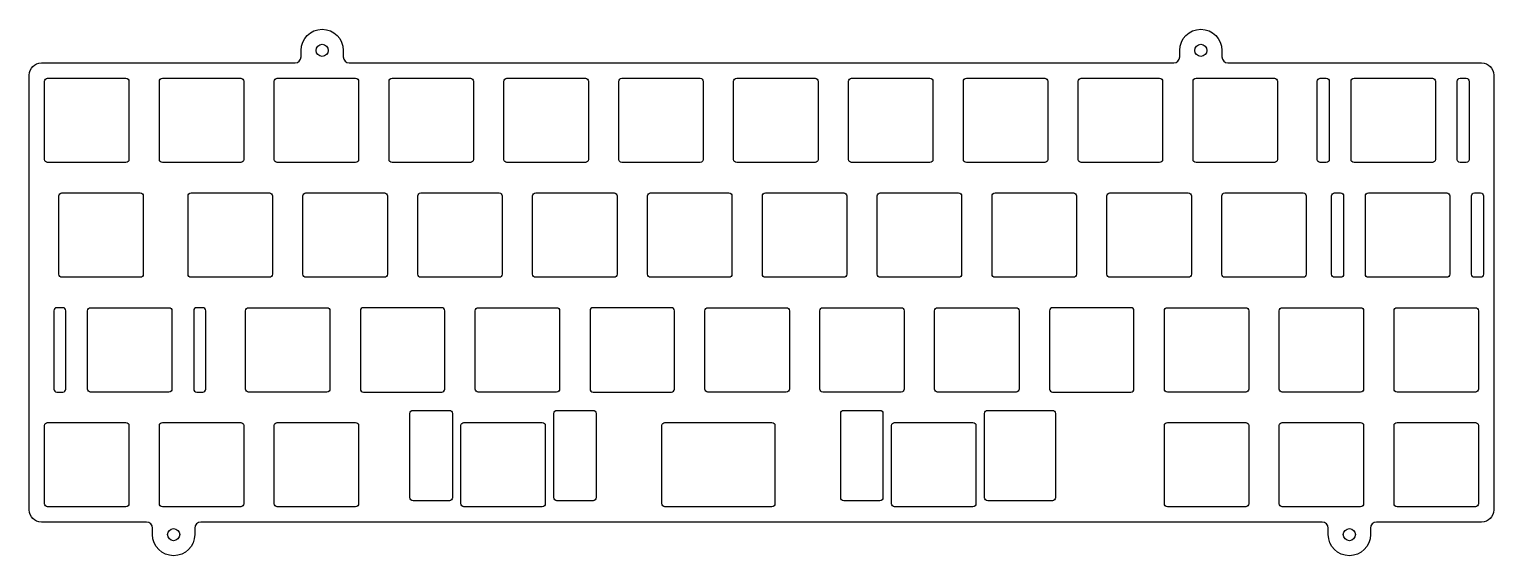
# Model space of a CAD drawing. Header units: millimetres. Extents: x 0 to 243, y -82 to 6.
import ezdxf

# ---------------------------------------------------------------- set-up
doc = ezdxf.new("R2010")
doc.units = ezdxf.units.MM
doc.layers.get('0').update_dxf_attribs({"linetype": 'CONTINUOUS'})

msp = doc.modelspace()

# ---------------------------------------------------------------- linework, layer by layer
for points in [[(240.8875, 0, -0.414213562), (242.8875, -2), (242.8875, -74.2, -0.414213562), (240.8875, -76.2), (223.44375, -76.2, 0.414213562), (222.44375, -77.2), (222.44375, -78.3, -1), (215.44375, -78.3), (215.44375, -77.2, 0.414213562), (214.44375, -76.2), (28.44375, -76.2, 0.414213562), (27.44375, -77.2), (27.44375, -78.3, -1), (20.44375, -78.3), (20.44375, -77.2, 0.414213562), (19.44375, -76.2), (2, -76.2, -0.414213562), (0, -74.2), (0, -2, -0.414213562), (2, 0), (44.0776, 0, 0.414213562), (45.0776, 1), (45.0776, 2.1, -1), (52.0776, 2.1), (52.0776, 1, 0.414213562), (53.0776, 0), (189.8099, 0, 0.414213562), (190.8099, 1), (190.8099, 2.1, -1), (197.8099, 2.1), (197.8099, 1, 0.414213562), (198.8099, 0)], [(2.525, -3.025, -0.414213562), (3.025, -2.525), (16.025, -2.525, -0.414213562), (16.525, -3.025), (16.525, -16.025, -0.414213562), (16.025, -16.525), (3.025, -16.525, -0.414213562), (2.525, -16.025)], [(21.575, -3.025, -0.414213562), (22.075, -2.525), (35.075, -2.525, -0.414213562), (35.575, -3.025), (35.575, -16.025, -0.414213562), (35.075, -16.525), (22.075, -16.525, -0.414213562), (21.575, -16.025)], [(40.625, -3.025, -0.414213562), (41.125, -2.525), (54.125, -2.525, -0.414213562), (54.625, -3.025), (54.625, -16.025, -0.414213562), (54.125, -16.525), (41.125, -16.525, -0.414213562), (40.625, -16.025)], [(59.675, -3.025, -0.414213562), (60.175, -2.525), (73.175, -2.525, -0.414213562), (73.675, -3.025), (73.675, -16.025, -0.414213562), (73.175, -16.525), (60.175, -16.525, -0.414213562), (59.675, -16.025)], [(78.725, -3.025, -0.414213562), (79.225, -2.525), (92.225, -2.525, -0.414213562), (92.725, -3.025), (92.725, -16.025, -0.414213562), (92.225, -16.525), (79.225, -16.525, -0.414213562), (78.725, -16.025)], [(97.775, -3.025, -0.414213562), (98.275, -2.525), (111.275, -2.525, -0.414213562), (111.775, -3.025), (111.775, -16.025, -0.414213562), (111.275, -16.525), (98.275, -16.525, -0.414213562), (97.775, -16.025)], [(116.825, -3.025, -0.414213562), (117.325, -2.525), (130.325, -2.525, -0.414213562), (130.825, -3.025), (130.825, -16.025, -0.414213562), (130.325, -16.525), (117.325, -16.525, -0.414213562), (116.825, -16.025)], [(135.875, -3.025, -0.414213562), (136.375, -2.525), (149.375, -2.525, -0.414213562), (149.875, -3.025), (149.875, -16.025, -0.414213562), (149.375, -16.525), (136.375, -16.525, -0.414213562), (135.875, -16.025)], [(154.925, -3.025, -0.414213562), (155.425, -2.525), (168.425, -2.525, -0.414213562), (168.925, -3.025), (168.925, -16.025, -0.414213562), (168.425, -16.525), (155.425, -16.525, -0.414213562), (154.925, -16.025)], [(173.975, -3.025, -0.414213562), (174.475, -2.525), (187.475, -2.525, -0.414213562), (187.975, -3.025), (187.975, -16.025, -0.414213562), (187.475, -16.525), (174.475, -16.525, -0.414213562), (173.975, -16.025)], [(193.025, -3.025, -0.414213562), (193.525, -2.525), (206.525, -2.525, -0.414213562), (207.025, -3.025), (207.025, -16.025, -0.414213562), (206.525, -16.525), (193.525, -16.525, -0.414213562), (193.025, -16.025)], [(213.61875, -3.025, -0.414213562), (214.11875, -2.525), (215.11875, -2.525, -0.414213562), (215.61875, -3.025), (215.61875, -16.025, -0.414213562), (215.11875, -16.525), (214.11875, -16.525, -0.414213562), (213.61875, -16.025)], [(219.21875, -3.025, -0.414213562), (219.71875, -2.525), (232.71875, -2.525, -0.414213562), (233.21875, -3.025), (233.21875, -16.025, -0.414213562), (232.71875, -16.525), (219.71875, -16.525, -0.414213562), (219.21875, -16.025)], [(236.81875, -3.025, -0.414213562), (237.31875, -2.525), (238.31875, -2.525, -0.414213562), (238.81875, -3.025), (238.81875, -16.025, -0.414213562), (238.31875, -16.525), (237.31875, -16.525, -0.414213562), (236.81875, -16.025)], [(4.90625, -22.075, -0.414213562), (5.40625, -21.575), (18.40625, -21.575, -0.414213562), (18.90625, -22.075), (18.90625, -35.075, -0.414213562), (18.40625, -35.575), (5.40625, -35.575, -0.414213562), (4.90625, -35.075)], [(26.3375, -22.075, -0.414213562), (26.8375, -21.575), (39.8375, -21.575, -0.414213562), (40.3375, -22.075), (40.3375, -35.075, -0.414213562), (39.8375, -35.575), (26.8375, -35.575, -0.414213562), (26.3375, -35.075)], [(45.3875, -22.075, -0.414213562), (45.8875, -21.575), (58.8875, -21.575, -0.414213562), (59.3875, -22.075), (59.3875, -35.075, -0.414213562), (58.8875, -35.575), (45.8875, -35.575, -0.414213562), (45.3875, -35.075)], [(64.4375, -22.075, -0.414213562), (64.9375, -21.575), (77.9375, -21.575, -0.414213562), (78.4375, -22.075), (78.4375, -35.075, -0.414213562), (77.9375, -35.575), (64.9375, -35.575, -0.414213562), (64.4375, -35.075)], [(83.4875, -22.075, -0.414213562), (83.9875, -21.575), (96.9875, -21.575, -0.414213562), (97.4875, -22.075), (97.4875, -35.075, -0.414213562), (96.9875, -35.575), (83.9875, -35.575, -0.414213562), (83.4875, -35.075)], [(102.5375, -22.075, -0.414213562), (103.0375, -21.575), (116.0375, -21.575, -0.414213562), (116.5375, -22.075), (116.5375, -35.075, -0.414213562), (116.0375, -35.575), (103.0375, -35.575, -0.414213562), (102.5375, -35.075)], [(135.0875, -21.575, -0.414213562), (135.5875, -22.075), (135.5875, -35.075, -0.414213562), (135.0875, -35.575), (122.0875, -35.575, -0.414213562), (121.5875, -35.075), (121.5875, -22.075, -0.414213562), (122.0875, -21.575)], [(140.6375, -22.075, -0.414213562), (141.1375, -21.575), (154.1375, -21.575, -0.414213562), (154.6375, -22.075), (154.6375, -35.075, -0.414213562), (154.1375, -35.575), (141.1375, -35.575, -0.414213562), (140.6375, -35.075)], [(159.6875, -22.075, -0.414213562), (160.1875, -21.575), (173.1875, -21.575, -0.414213562), (173.6875, -22.075), (173.6875, -35.075, -0.414213562), (173.1875, -35.575), (160.1875, -35.575, -0.414213562), (159.6875, -35.075)], [(178.7375, -22.075, -0.414213562), (179.2375, -21.575), (192.2375, -21.575, -0.414213562), (192.7375, -22.075), (192.7375, -35.075, -0.414213562), (192.2375, -35.575), (179.2375, -35.575, -0.414213562), (178.7375, -35.075)], [(197.7875, -22.075, -0.414213562), (198.2875, -21.575), (211.2875, -21.575, -0.414213562), (211.7875, -22.075), (211.7875, -35.075, -0.414213562), (211.2875, -35.575), (198.2875, -35.575, -0.414213562), (197.7875, -35.075)], [(216, -22.075, -0.414213562), (216.5, -21.575), (217.5, -21.575, -0.414213562), (218, -22.075), (218, -35.075, -0.414213562), (217.5, -35.575), (216.5, -35.575, -0.414213562), (216, -35.075)], [(221.6, -22.075, -0.414213562), (222.1, -21.575), (235.1, -21.575, -0.414213562), (235.6, -22.075), (235.6, -35.075, -0.414213562), (235.1, -35.575), (222.1, -35.575, -0.414213562), (221.6, -35.075)], [(239.2, -22.075, -0.414213562), (239.7, -21.575), (240.7, -21.575, -0.414213562), (241.2, -22.075), (241.2, -35.075, -0.414213562), (240.7, -35.575), (239.7, -35.575, -0.414213562), (239.2, -35.075)], [(4.06875, -41.125), (4.06875, -54.125, 0.414213562), (4.56875, -54.625), (5.56875, -54.625, 0.414213562), (6.06875, -54.125), (6.06875, -41.125, 0.414213562), (5.56875, -40.625), (4.56875, -40.625, 0.414213562)], [(9.66875, -41.125, -0.414213562), (10.16875, -40.625), (23.16875, -40.625, -0.414213562), (23.66875, -41.125), (23.66875, -54.125, -0.414213562), (23.16875, -54.625), (10.16875, -54.625, -0.414213562), (9.66875, -54.125)], [(27.26875, -41.125), (27.26875, -54.125, 0.414213562), (27.76875, -54.625), (28.76875, -54.625, 0.414213562), (29.26875, -54.125), (29.26875, -41.125, 0.414213562), (28.76875, -40.625), (27.76875, -40.625, 0.414213562)], [(49.3625, -40.625, -0.414213562), (49.8625, -41.125), (49.8625, -54.125, -0.414213562), (49.3625, -54.625), (36.3625, -54.625, -0.414213562), (35.8625, -54.125), (35.8625, -41.125, -0.414213562), (36.3625, -40.625)], [(54.9125, -41.125), (54.9125, -54.125, 0.414213562), (55.4125, -54.625), (68.4125, -54.625, 0.414213562), (68.9125, -54.125), (68.9125, -41.125, 0.414213562), (68.4125, -40.625), (55.4125, -40.625, 0.414213562)], [(73.9625, -41.125, -0.414213562), (74.4625, -40.625), (87.4625, -40.625, -0.414213562), (87.9625, -41.125), (87.9625, -54.125, -0.414213562), (87.4625, -54.625), (74.4625, -54.625, -0.414213562), (73.9625, -54.125)], [(93.0125, -41.125), (93.0125, -54.125, 0.414213562), (93.5125, -54.625), (106.5125, -54.625, 0.414213562), (107.0125, -54.125), (107.0125, -41.125, 0.414213562), (106.5125, -40.625), (93.5125, -40.625, 0.414213562)], [(125.5625, -40.625, -0.414213562), (126.0625, -41.125), (126.0625, -54.125, -0.414213562), (125.5625, -54.625), (112.5625, -54.625, -0.414213562), (112.0625, -54.125), (112.0625, -41.125, -0.414213562), (112.5625, -40.625)], [(144.6125, -40.625, -0.414213562), (145.1125, -41.125), (145.1125, -54.125, -0.414213562), (144.6125, -54.625), (131.6125, -54.625, -0.414213562), (131.1125, -54.125), (131.1125, -41.125, -0.414213562), (131.6125, -40.625)], [(150.1625, -41.125, -0.414213562), (150.6625, -40.625), (163.6625, -40.625, -0.414213562), (164.1625, -41.125), (164.1625, -54.125, -0.414213562), (163.6625, -54.625), (150.6625, -54.625, -0.414213562), (150.1625, -54.125)], [(169.2125, -41.125), (169.2125, -54.125, 0.414213562), (169.7125, -54.625), (182.7125, -54.625, 0.414213562), (183.2125, -54.125), (183.2125, -41.125, 0.414213562), (182.7125, -40.625), (169.7125, -40.625, 0.414213562)], [(188.2625, -41.125, -0.414213562), (188.7625, -40.625), (201.7625, -40.625, -0.414213562), (202.2625, -41.125), (202.2625, -54.125, -0.414213562), (201.7625, -54.625), (188.7625, -54.625, -0.414213562), (188.2625, -54.125)], [(207.3125, -41.125, -0.414213562), (207.8125, -40.625), (220.8125, -40.625, -0.414213562), (221.3125, -41.125), (221.3125, -54.125, -0.414213562), (220.8125, -54.625), (207.8125, -54.625, -0.414213562), (207.3125, -54.125)], [(226.3625, -41.125, -0.414213562), (226.8625, -40.625), (239.8625, -40.625, -0.414213562), (240.3625, -41.125), (240.3625, -54.125, -0.414213562), (239.8625, -54.625), (226.8625, -54.625, -0.414213562), (226.3625, -54.125)], [(70.18125, -72.175, -0.414213562), (69.68125, -72.675), (63.64325, -72.675, -0.414213562), (63.14325, -72.175), (63.14325, -58.175, -0.414213562), (63.64325, -57.675), (69.68125, -57.675, -0.414213562), (70.18125, -58.175)], [(94.01925, -72.175, -0.414213562), (93.51925, -72.675), (87.51925, -72.675, -0.414213562), (87.01925, -72.175), (87.01925, -58.175, -0.414213562), (87.51925, -57.675), (93.51925, -57.675, -0.414213562), (94.01925, -58.175)], [(141.58075, -72.175, -0.414213562), (141.08075, -72.675), (135.08075, -72.675, -0.414213562), (134.58075, -72.175), (134.58075, -58.175, -0.414213562), (135.08075, -57.675), (141.08075, -57.675, -0.414213562), (141.58075, -58.175)], [(170.18125, -72.175, -0.414213562), (169.68125, -72.675), (158.95675, -72.675, -0.414213562), (158.45675, -72.175), (158.45675, -58.175, -0.414213562), (158.95675, -57.675), (169.68125, -57.675, -0.414213562), (170.18125, -58.175)], [(2.525, -60.175, -0.414213562), (3.025, -59.675), (16.025, -59.675, -0.414213562), (16.525, -60.175), (16.525, -73.175, -0.414213562), (16.025, -73.675), (3.025, -73.675, -0.414213562), (2.525, -73.175)], [(35.075, -59.675, -0.414213562), (35.575, -60.175), (35.575, -73.175, -0.414213562), (35.075, -73.675), (22.075, -73.675, -0.414213562), (21.575, -73.175), (21.575, -60.175, -0.414213562), (22.075, -59.675)], [(40.625, -60.175, -0.414213562), (41.125, -59.675), (54.125, -59.675, -0.414213562), (54.625, -60.175), (54.625, -73.175, -0.414213562), (54.125, -73.675), (41.125, -73.675, -0.414213562), (40.625, -73.175)], [(71.58125, -60.175, -0.414213562), (72.08125, -59.675), (85.08125, -59.675, -0.414213562), (85.58125, -60.175), (85.58125, -73.175, -0.414213562), (85.08125, -73.675), (72.08125, -73.675, -0.414213562), (71.58125, -73.175)], [(104.91875, -60.175, -0.414213562), (105.41875, -59.675), (123.18125, -59.675, -0.414213562), (123.68125, -60.175), (123.68125, -73.175, -0.414213562), (123.18125, -73.675), (105.41875, -73.675, -0.414213562), (104.91875, -73.175)], [(143.01875, -60.175, -0.414213562), (143.51875, -59.675), (156.51875, -59.675, -0.414213562), (157.01875, -60.175), (157.01875, -73.175, -0.414213562), (156.51875, -73.675), (143.51875, -73.675, -0.414213562), (143.01875, -73.175)], [(201.7625, -59.675, -0.414213562), (202.2625, -60.175), (202.2625, -73.175, -0.414213562), (201.7625, -73.675), (188.7625, -73.675, -0.414213562), (188.2625, -73.175), (188.2625, -60.175, -0.414213562), (188.7625, -59.675)], [(207.3125, -60.175, -0.414213562), (207.8125, -59.675), (220.8125, -59.675, -0.414213562), (221.3125, -60.175), (221.3125, -73.175, -0.414213562), (220.8125, -73.675), (207.8125, -73.675, -0.414213562), (207.3125, -73.175)], [(226.3625, -60.175, -0.414213562), (226.8625, -59.675), (239.8625, -59.675, -0.414213562), (240.3625, -60.175), (240.3625, -73.175, -0.414213562), (239.8625, -73.675), (226.8625, -73.675, -0.414213562), (226.3625, -73.175)]]:
    msp.add_lwpolyline(points, format="xyb", close=True)
for centre in [(48.5776, 2.1), (194.3099, 2.1), (23.94375, -78.3), (218.94375, -78.3)]:
    msp.add_circle(centre, 1)

doc.saveas('drawing.dxf')
